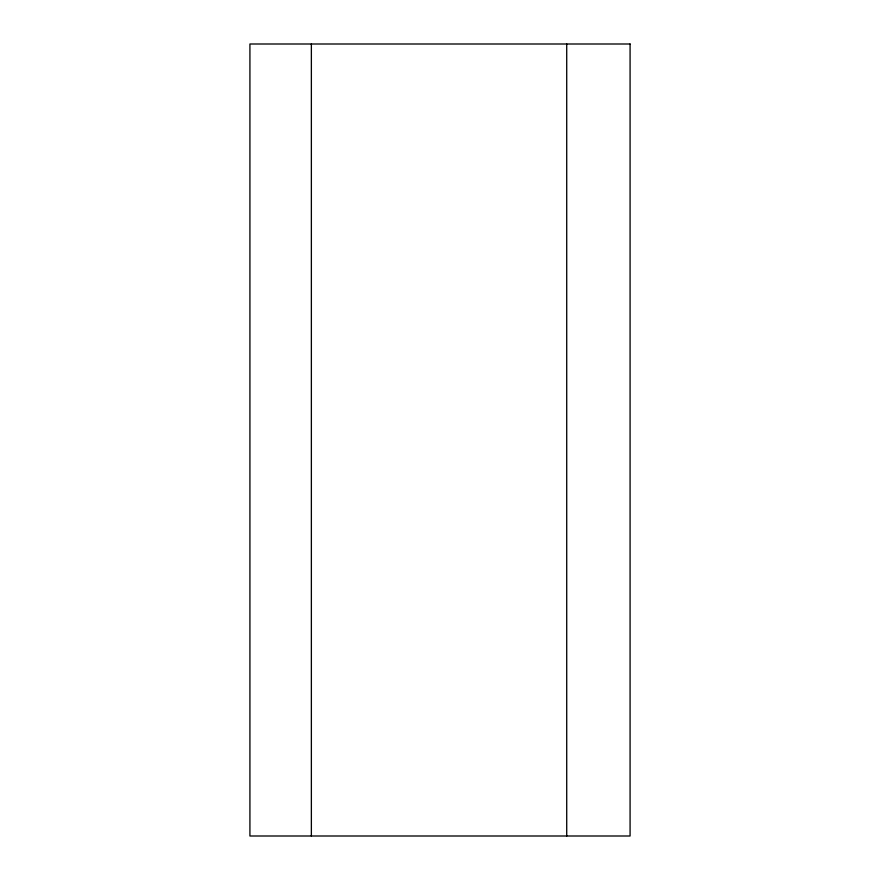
<?xml version="1.0" encoding="UTF-8"?>
<svg xmlns="http://www.w3.org/2000/svg" width="880" height="880" viewBox="0 0 880 880"><rect width="100%" height="100%" fill="white"/><g stroke="black" fill="none" stroke-linecap="round" stroke-linejoin="round"><path stroke-width="1.32" d="M566.72 44L566.72 836M311.366 44L311.366 836M630.08 44L249.92 44L249.92 836L630.08 836L630.08 44"/></g></svg>
